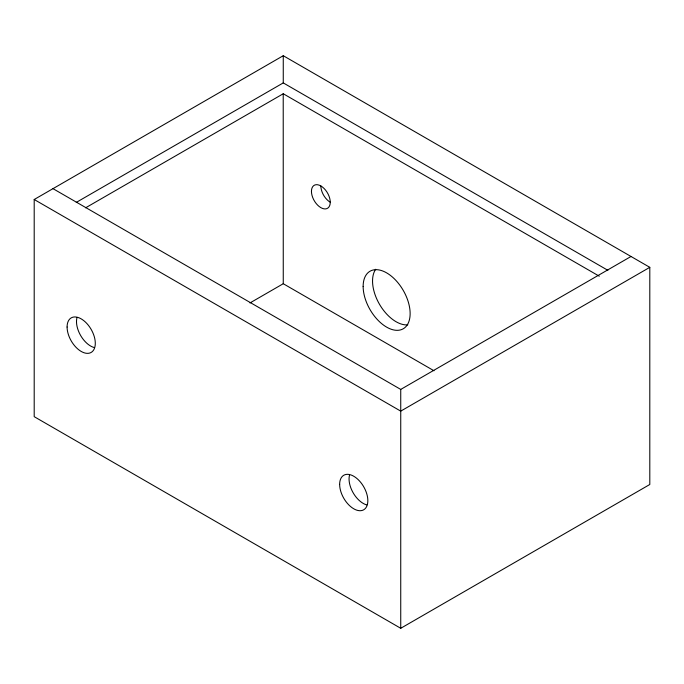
<?xml version="1.0" encoding="UTF-8"?>
<svg xmlns="http://www.w3.org/2000/svg" width="684" height="684" viewBox="0 0 684 684"><rect width="100%" height="100%" fill="white"/><g stroke="black" fill="none" stroke-linecap="round" stroke-linejoin="round"><path stroke-width="1.03" d="M34.2 199.506L283.262 55.712L649.8 267.333L649.8 484.494L400.738 628.288L34.2 416.667L34.2 199.506L400.738 411.127L649.8 267.333M76.257 202.413L283.262 82.901L607.879 270.317M85.603 207.816L283.262 93.751L599.269 276.199M249.968 302.944L283.262 283.723L434.007 370.762M52.993 188.656L400.738 389.418L631.007 256.483M283.219 93.725L283.262 283.723M400.738 389.418L400.738 628.288M283.262 55.712L283.262 82.901M94.238 347.566A19.939 11.508 60 0 1 76.976 317.658M366.795 504.929A19.939 11.508 60 0 1 349.533 475.021M407.792 324.857A33.225 19.186 60 0 1 379.423 304.166A33.225 19.186 60 0 1 375.696 269.265M330.252 202.225A13.295 7.678 60 0 1 320.856 185.945M67.092 327.02A19.939 11.508 60 0 0 88.245 353.329A19.939 11.508 60 0 0 88.245 325.131A19.939 11.508 60 0 0 67.092 327.02M339.649 484.383A19.939 11.508 60 0 0 360.793 510.691A19.939 11.508 60 0 0 360.793 482.494A19.939 11.508 60 0 0 339.649 484.383M363.144 286.434A33.225 19.186 60 0 0 398.387 330.278A33.225 19.186 60 0 0 398.387 283.287A33.225 19.186 60 0 0 363.144 286.434M311.451 191.366A13.295 7.678 60 0 0 325.55 208.911A13.295 7.678 60 0 0 325.55 190.109A13.295 7.678 60 0 0 311.451 191.366"/></g></svg>
